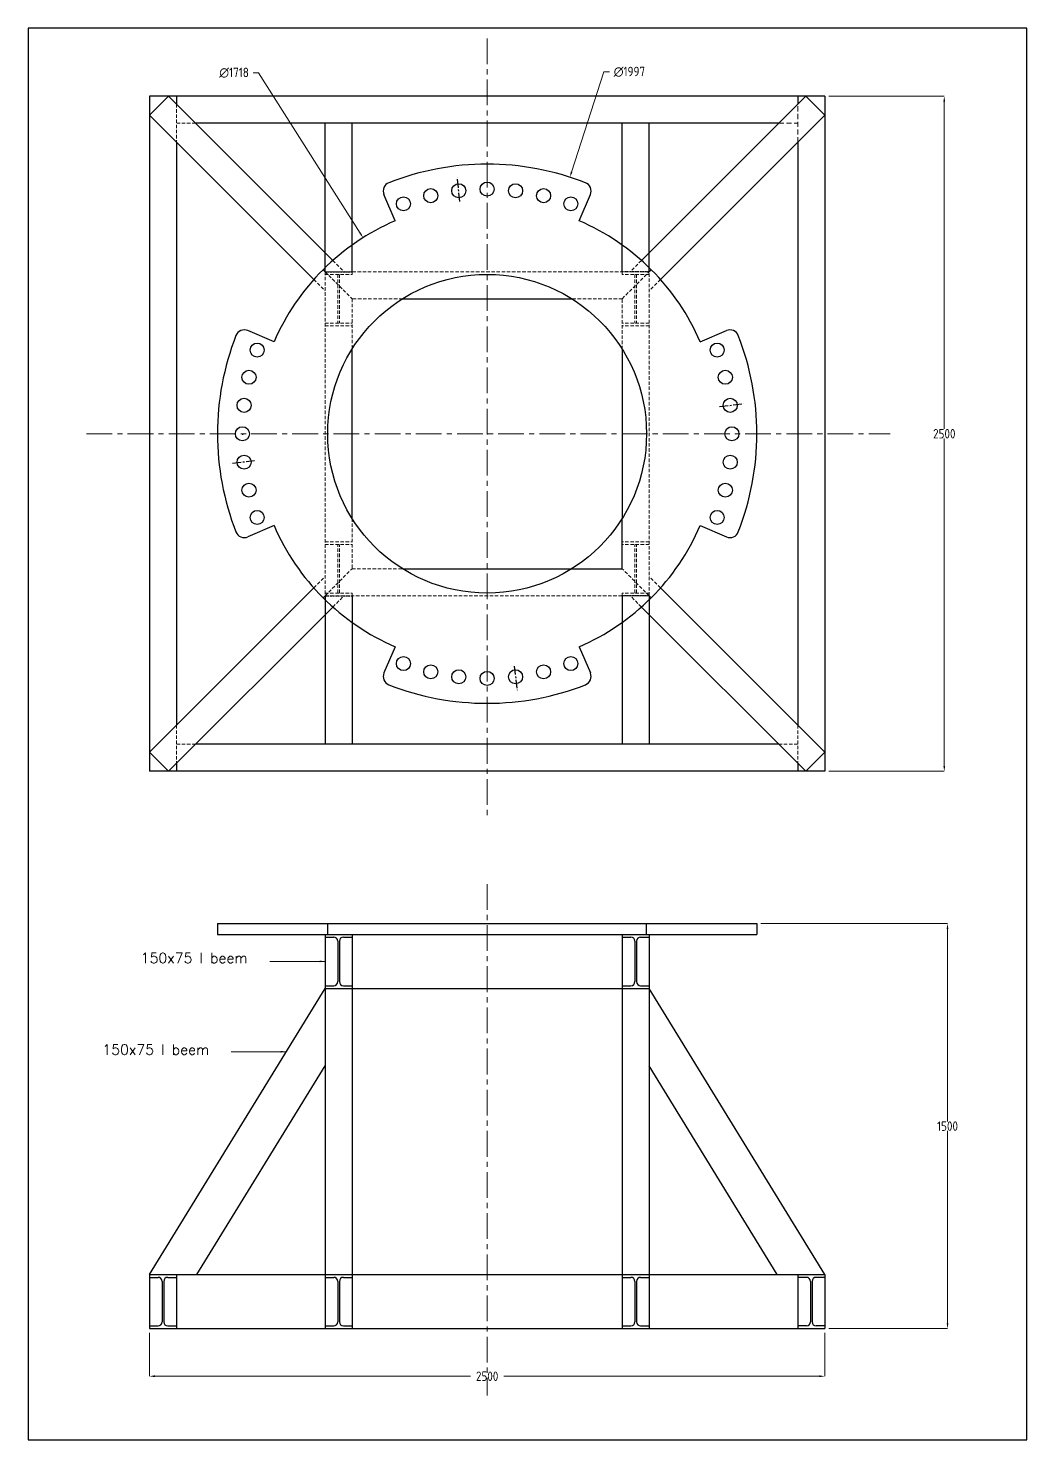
# Model space of a CAD drawing. Header units: millimetres. Extents: x 13251 to 35757, y 11509 to 19980.
# Drawn here: x 19215 to 22911, y 11509 to 16736 of the extents above; entities that cross this region are included whole.
import ezdxf

# ---------------------------------------------------------------- set-up
doc = ezdxf.new("R2010")
doc.units = ezdxf.units.MM
doc.linetypes.add('CENTER', pattern=[50.8, 31.75, -6.35, 6.35, -6.35])
doc.linetypes.add('HIDDEN', pattern=[9.525, 6.35, -3.175])
doc.styles.get("Standard").update_dxf_attribs({"font": 'dim.shx'})
doc.dimstyles.get("Standard").update_dxf_attribs({"dimtxt": 35, "dimasz": 20, "dimexe": 0.18, "dimexo": 15, "dimgap": 0.09, "dimtad": 0, "dimtih": 1, "dimtoh": 1, "dimdec": 0, "dimzin": 0, "dimdsep": 46, "dimtxsty": 'Standard', "dimcen": 0.09, "dimadec": 0, "dimazin": 0, "dimtfac": 1, "dimtdec": 0, "dimtofl": 0, "dimtmove": 0, "dimatfit": 3, "dimfxl": 1, "dimtolj": 1, "dimtzin": 0, "dimlwd": 5, "dimlwe": 5, "dimarcsym": 0})

# ---------------------------------------------------------------- blocks, each defined once
blk = doc.blocks.new('*D38')
at = {"color": 0, "lineweight": 5, "transparency": 16777216}
for p, q in [((22178.7, 16484.4), (22605.9, 16484.4)), ((22605.8, 16464.4), (22605.8, 15252)), ((22605.8, 14004.4), (22605.8, 15216.8)), ((22178.7, 13984.4), (22605.9, 13984.4))]:
    blk.add_line(p, q, dxfattribs=at)
at = {"color": 0, "transparency": 16777216}
for points in [[(22602.4, 16464.4), (22609.1, 16464.4), (22605.8, 16484.4)], [(22602.4, 14004.4), (22609.1, 14004.4), (22605.8, 13984.4)]]:
    blk.add_solid(points, dxfattribs=at)
at = {"layer": 'Defpoints', "color": 0, "transparency": 16777216}
for p in [(22163.7, 16484.4), (22163.7, 13984.4), (22605.8, 13984.4)]:
    blk.add_point(p, dxfattribs=at)
at = {"color": 0, "transparency": 16777216, "insert": (22605.8, 15234.4), "char_height": 35, "attachment_point": 5}
blk.add_mtext('\\A1;2500', dxfattribs=at)
blk = doc.blocks.new('*D39')
at = {"color": 0, "lineweight": 5, "transparency": 16777216}
for p, q in [((21927.1, 13420.4), (22618, 13420.4)), ((22617.8, 13400.4), (22617.8, 12688)), ((22617.8, 11940.4), (22617.8, 12652.8)), ((22178.7, 11920.4), (22618, 11920.4))]:
    blk.add_line(p, q, dxfattribs=at)
at = {"color": 0, "transparency": 16777216}
for points in [[(22614.5, 13400.4), (22621.1, 13400.4), (22617.8, 13420.4)], [(22614.5, 11940.4), (22621.1, 11940.4), (22617.8, 11920.4)]]:
    blk.add_solid(points, dxfattribs=at)
at = {"layer": 'Defpoints', "color": 0, "transparency": 16777216}
for p in [(21912.1, 13420.4), (22163.7, 11920.4), (22617.8, 11920.4)]:
    blk.add_point(p, dxfattribs=at)
at = {"color": 0, "transparency": 16777216, "insert": (22617.8, 12670.4), "char_height": 35, "attachment_point": 5}
blk.add_mtext('\\A1;1500', dxfattribs=at)
blk = doc.blocks.new('*D40')
at = {"color": 0, "lineweight": 5, "transparency": 16777216}
for p, q in [((19663.7, 11905.4), (19663.7, 11744)), ((22163.7, 11905.4), (22163.7, 11744)), ((19683.7, 11744.2), (20852, 11744.2)), ((22143.7, 11744.2), (20975.5, 11744.2))]:
    blk.add_line(p, q, dxfattribs=at)
at = {"color": 0, "transparency": 16777216}
for points in [[(19683.7, 11747.5), (19683.7, 11740.8), (19663.7, 11744.2)], [(22143.7, 11747.5), (22143.7, 11740.8), (22163.7, 11744.2)]]:
    blk.add_solid(points, dxfattribs=at)
at = {"layer": 'Defpoints', "color": 0, "transparency": 16777216}
for p in [(19663.7, 11920.4), (22163.7, 11920.4), (22163.7, 11744.2)]:
    blk.add_point(p, dxfattribs=at)
at = {"color": 0, "transparency": 16777216, "insert": (20913.7, 11744.2), "char_height": 35, "attachment_point": 5}
blk.add_mtext('\\A1;2500', dxfattribs=at)
blk = doc.blocks.new('*D41')
at = {"color": 0, "lineweight": 5, "transparency": 16777216}
for p, q in [((21346.1, 16574.7), (21226.3, 16203.6)), ((21366.1, 16574.7), (21346.1, 16574.7)), ((20913.6, 15234.4), (20913.8, 15234.4)), ((20913.7, 15234.3), (20913.7, 15234.5))]:
    blk.add_line(p, q, dxfattribs=at)
at = {"color": 0, "transparency": 16777216}
blk.add_solid([(21223.2, 16204.6), (21229.5, 16202.5), (21220.2, 16184.5)], dxfattribs=at)
at = {"layer": 'Defpoints', "color": 0, "transparency": 16777216}
for p in [(21220.2, 16184.5), (20607.3, 14284.3)]:
    blk.add_point(p, dxfattribs=at)
at = {"color": 0, "transparency": 16777216, "insert": (21440.3, 16574.7), "char_height": 35, "attachment_point": 5}
blk.add_mtext('\\A1;∅1997', dxfattribs=at)
blk = doc.blocks.new('*D42')
at = {"color": 0, "lineweight": 5, "transparency": 16777216}
for p, q in [((20048, 16571.3), (20068, 16571.3)), ((20068, 16571.3), (20443.8, 15977.2)), ((20913.6, 15234.4), (20913.8, 15234.4)), ((20913.7, 15234.3), (20913.7, 15234.5))]:
    blk.add_line(p, q, dxfattribs=at)
at = {"color": 0, "transparency": 16777216}
blk.add_solid([(20446.6, 15979), (20441, 15975.5), (20454.5, 15960.3)], dxfattribs=at)
at = {"layer": 'Defpoints', "color": 0, "transparency": 16777216}
for p in [(20454.5, 15960.3), (21373, 14508.5)]:
    blk.add_point(p, dxfattribs=at)
at = {"color": 0, "transparency": 16777216, "insert": (19977, 16571.3), "char_height": 35, "attachment_point": 5}
blk.add_mtext('\\A1;∅1718', dxfattribs=at)

msp = doc.modelspace()

# ---------------------------------------------------------------- linework, layer by layer
at = {"linetype": 'CENTER', "lineweight": 5, "ltscale": 3}
for p, q in [((20913.7, 16698.6), (20913.7, 13814.5)), ((19430.6, 15234.4), (22405.7, 15234.4)), ((20913.7, 13566.9), (20913.7, 11672.7))]:
    msp.add_line(p, q, dxfattribs=at)
for p, q in [((22163.7, 16484.4), (19663.7, 16484.4)), ((19663.7, 16484.4), (19663.7, 13984.4)), ((19663.7, 16413.7), (19734.4, 16484.4)), ((19734.4, 16484.4), (20342.7, 15876.1)), ((19763.7, 16484.4), (19763.7, 16455.1)), ((22093, 16484.4), (21484.8, 15876.1)), ((22063.7, 16484.4), (22063.7, 16455.1)), ((22093, 16484.4), (22163.7, 16413.7)), ((22163.7, 16484.4), (22163.7, 13984.4)), ((19663.7, 16413.7), (20272, 15805.4)), ((22163.7, 16413.7), (21555.5, 15805.4)), ((21993, 16384.4), (19834.4, 16384.4)), ((20313.7, 15834.4), (20313.7, 16384.4)), ((20413.7, 15834.4), (20413.7, 16384.4)), ((21413.7, 15834.4), (21413.7, 16384.4)), ((21513.7, 15834.4), (21513.7, 16384.4)), ((19763.7, 16313.7), (19763.7, 14155.1)), ((22063.7, 16313.7), (22063.7, 14155.1)), ((20573.7, 16023.2), (20531.8, 16120.3)), ((21253.8, 16023.2), (21295.7, 16120.3)), ((20600.5, 15734.4), (21226.9, 15734.4)), ((20124.9, 15574.5), (20027.8, 15616.4)), ((21702.5, 15574.5), (21799.7, 15616.4)), ((20413.7, 14921.2), (20413.7, 15547.6)), ((21413.7, 15547.6), (21413.7, 14921.2)), ((20124.9, 14894.3), (20027.8, 14852.5)), ((21702.5, 14894.3), (21799.7, 14852.5)), ((20600.5, 14734.4), (21226.9, 14734.4)), ((19663.7, 14055.1), (20272, 14663.4)), ((22163.7, 14055.1), (21555.5, 14663.4)), ((19734.4, 13984.4), (20342.7, 14592.7)), ((20313.7, 14634.4), (20313.7, 14084.4)), ((20413.7, 14634.4), (20413.7, 14084.4)), ((21413.7, 14634.4), (21413.7, 14084.4)), ((22093, 13984.4), (21484.8, 14592.7)), ((21513.7, 14634.4), (21513.7, 14084.4)), ((20573.7, 14445.6), (20531.8, 14348.5)), ((21253.8, 14445.6), (21295.7, 14348.5)), ((21993, 14084.4), (19834.4, 14084.4)), ((19663.7, 14055.1), (19734.4, 13984.4)), ((19763.7, 14013.7), (19763.7, 13984.4)), ((22063.7, 14013.7), (22063.7, 13984.4)), ((22093, 13984.4), (22163.7, 14055.1)), ((22163.7, 13984.4), (19663.7, 13984.4)), ((19915.4, 13420.4), (19915.4, 13380.4)), ((19915.4, 13420.4), (21912.1, 13420.4)), ((20323.7, 13380.4), (20323.7, 13420.4)), ((21503.7, 13380.4), (21503.7, 13420.4)), ((21912.1, 13420.4), (21912.1, 13380.4)), ((19915.4, 13380.4), (21912.1, 13380.4)), ((20313.7, 13380.4), (20313.7, 12120.4)), ((20313.7, 13380.4), (20313.7, 13180.4)), ((20313.7, 13380.4), (20413.7, 13380.4)), ((20313.7, 13370.4), (20345.7, 13370.4)), ((20360.7, 13355.4), (20360.7, 13205.4)), ((20366.7, 13355.4), (20366.7, 13205.4)), ((20381.7, 13370.4), (20413.7, 13370.4)), ((20413.7, 13380.4), (20413.7, 12120.4)), ((20413.7, 13380.4), (20413.7, 13180.4)), ((21413.7, 13380.4), (21413.7, 12120.4)), ((21413.7, 13380.4), (21413.7, 13180.4)), ((21413.7, 13380.4), (21513.7, 13380.4)), ((21413.7, 13370.4), (21445.7, 13370.4)), ((21460.7, 13355.4), (21460.7, 13205.4)), ((21466.7, 13355.4), (21466.7, 13205.4)), ((21481.7, 13370.4), (21513.7, 13370.4)), ((21513.7, 13380.4), (21513.7, 12120.4)), ((21513.7, 13380.4), (21513.7, 13180.4)), ((19663.7, 12120.4), (20313.7, 13180.4)), ((20313.7, 13190.4), (20345.7, 13190.4)), ((20313.7, 13180.4), (21513.7, 13180.4)), ((20313.7, 13180.4), (20413.7, 13180.4)), ((20381.7, 13190.4), (20413.7, 13190.4)), ((21413.7, 13190.4), (21445.7, 13190.4)), ((21413.7, 13180.4), (21513.7, 13180.4)), ((21481.7, 13190.4), (21513.7, 13190.4)), ((22163.7, 12120.4), (21513.7, 13180.4)), ((19839.7, 12120.4), (20313.7, 12893.4)), ((21987.8, 12120.4), (21513.7, 12893.4)), ((19663.7, 12120.4), (19663.7, 11920.4)), ((19663.7, 12120.4), (22163.7, 12120.4)), ((19663.7, 12120.4), (19763.7, 12120.4)), ((19663.7, 12110.4), (19695.7, 12110.4)), ((19710.7, 12095.4), (19710.7, 11945.4)), ((19716.7, 12095.4), (19716.7, 11945.4)), ((19731.7, 12110.4), (19763.7, 12110.4)), ((19763.7, 12120.4), (19763.7, 11920.4)), ((20313.7, 12120.4), (20313.7, 11920.4)), ((20313.7, 12120.4), (20413.7, 12120.4)), ((20313.7, 12110.4), (20345.7, 12110.4)), ((20360.7, 12095.4), (20360.7, 11945.4)), ((20366.7, 12095.4), (20366.7, 11945.4)), ((20381.7, 12110.4), (20413.7, 12110.4)), ((20413.7, 12120.4), (20413.7, 11920.4)), ((21413.7, 12120.4), (21413.7, 11920.4)), ((21413.7, 12120.4), (21513.7, 12120.4)), ((21413.7, 12110.4), (21445.7, 12110.4)), ((21460.7, 12095.4), (21460.7, 11945.4)), ((21466.7, 12095.4), (21466.7, 11945.4)), ((21481.7, 12110.4), (21513.7, 12110.4)), ((21513.7, 12120.4), (21513.7, 11920.4)), ((22063.7, 12120.4), (22063.7, 11920.4)), ((22095.7, 12110.4), (22063.7, 12110.4)), ((22110.7, 12095.4), (22110.7, 11945.4)), ((22116.7, 12095.4), (22116.7, 11945.4)), ((22163.7, 12110.4), (22131.7, 12110.4)), ((22163.7, 12120.4), (22163.7, 11920.4)), ((22163.7, 12120.4), (22163.7, 11920.4)), ((19663.7, 11930.4), (19695.7, 11930.4)), ((19663.7, 11920.4), (22163.7, 11920.4)), ((19663.7, 11920.4), (19763.7, 11920.4)), ((19731.7, 11930.4), (19763.7, 11930.4)), ((20313.7, 11930.4), (20345.7, 11930.4)), ((20313.7, 11920.4), (20413.7, 11920.4)), ((20381.7, 11930.4), (20413.7, 11930.4)), ((21413.7, 11930.4), (21445.7, 11930.4)), ((21413.7, 11920.4), (21513.7, 11920.4)), ((21481.7, 11930.4), (21513.7, 11930.4)), ((22095.7, 11930.4), (22063.7, 11930.4)), ((22163.7, 11930.4), (22131.7, 11930.4))]:
    msp.add_line(p, q)
at = {"linetype": 'HIDDEN', "lineweight": 5, "ltscale": 2}
for p, q in [((19763.7, 16455.1), (19763.7, 16313.7)), ((19834.4, 16384.4), (19763.7, 16384.4)), ((20306.3, 15841.8), (20313.7, 15834.4)), ((20342.7, 15876.1), (20384.4, 15834.4)), ((21484.8, 15876.1), (21443, 15834.4)), ((21521.1, 15841.8), (21513.7, 15834.4)), ((20272, 15805.4), (20313.7, 15763.7)), ((20313.7, 15834.4), (20413.7, 15734.4)), ((20313.7, 15824.4), (20413.7, 15824.4)), ((20360.7, 15824.4), (20360.7, 15644.4)), ((20366.7, 15824.4), (20366.7, 15644.4)), ((20413.7, 15824.4), (20413.7, 15834.4)), ((21413.7, 15824.4), (21413.7, 15834.4)), ((21413.7, 15734.4), (21513.7, 15834.4)), ((21513.7, 15824.4), (21413.7, 15824.4)), ((21460.7, 15824.4), (21460.7, 15644.4)), ((21466.7, 15824.4), (21466.7, 15644.4)), ((21555.5, 15805.4), (21513.7, 15763.7)), ((20313.7, 15644.4), (20413.7, 15644.4)), ((20313.7, 15634.4), (20413.7, 15634.4)), ((21513.7, 15644.4), (21413.7, 15644.4)), ((21513.7, 15634.4), (21413.7, 15634.4)), ((20313.7, 14834.4), (20413.7, 14834.4)), ((20313.7, 14824.4), (20413.7, 14824.4)), ((20360.7, 14644.4), (20360.7, 14824.4)), ((20366.7, 14644.4), (20366.7, 14824.4)), ((21513.7, 14834.4), (21413.7, 14834.4)), ((21513.7, 14824.4), (21413.7, 14824.4)), ((21460.7, 14644.4), (21460.7, 14824.4)), ((21466.7, 14644.4), (21466.7, 14824.4)), ((20272, 14663.4), (20313.7, 14705.1)), ((20313.7, 14634.4), (20413.7, 14734.4)), ((21513.7, 14634.4), (21413.7, 14734.4)), ((21555.5, 14663.4), (21513.7, 14705.1)), ((20313.7, 14644.4), (20413.7, 14644.4)), ((20413.7, 14644.4), (20413.7, 14634.4)), ((21513.7, 14644.4), (21413.7, 14644.4)), ((21413.7, 14644.4), (21413.7, 14634.4)), ((20306.3, 14627), (20313.7, 14634.4)), ((20342.7, 14592.7), (20384.4, 14634.4)), ((21484.8, 14592.7), (21443, 14634.4)), ((21521.1, 14627), (21513.7, 14634.4)), ((19763.7, 14155.1), (19763.7, 14013.7)), ((22063.7, 14155.1), (22063.7, 14013.7)), ((19834.4, 14084.4), (19763.7, 14084.4)), ((21993, 14084.4), (22063.7, 14084.4))]:
    msp.add_line(p, q, dxfattribs=at)
at = {"linetype": 'HIDDEN', "lineweight": 5, "ltscale": 3}
for p, q in [((22063.7, 16313.7), (22063.7, 16455.1)), ((21993, 16384.4), (22063.7, 16384.4))]:
    msp.add_line(p, q, dxfattribs=at)
at = {"linetype": 'CENTER'}
for p, q in [((20813.1, 16095), (20802.8, 16183.4)), ((21774.3, 15335), (21862.7, 15345.3)), ((20053.1, 15133.8), (19964.7, 15123.5)), ((21014.3, 14373.8), (21024.7, 14285.4))]:
    msp.add_line(p, q, dxfattribs=at)
at = {"linetype": 'HIDDEN'}
for p, q in [((20313.7, 15834.4), (20413.7, 15834.4)), ((21513.7, 15834.4), (21413.7, 15834.4)), ((20313.7, 14634.4), (20413.7, 14634.4)), ((21513.7, 14634.4), (21413.7, 14634.4))]:
    msp.add_line(p, q, dxfattribs=at)
msp.add_lwpolyline([(19215.1, 16736.1), (19215.1, 11508.9), (22911.1, 11508.9), (22911.1, 16736.1)], close=True)
at = {"linetype": 'HIDDEN', "lineweight": 5, "ltscale": 2}
msp.add_lwpolyline([(20313.7, 14634.4), (21513.7, 14634.4), (21513.7, 15834.4), (20313.7, 15834.4)], close=True, dxfattribs=at)
for points in [[(20600.5, 15734.4), (20413.7, 15734.4), (20413.7, 15547.6)], [(21413.7, 15547.6), (21413.7, 15734.4), (21226.9, 15734.4)], [(20413.7, 14921.2), (20413.7, 14734.4), (20600.5, 14734.4)]]:
    msp.add_lwpolyline(points, dxfattribs=at)
msp.add_lwpolyline([(21226.9, 14734.4), (21413.7, 14734.4), (21413.7, 14921.2)])
for centre, radius in [((20808.6, 16134.3), 26), ((20913.7, 16140.4), 26), ((21018.9, 16134.3), 26), ((20603.9, 16085.8), 26), ((20704.8, 16116), 26), ((21122.7, 16116), 26), ((21223.6, 16085.8), 26), ((20913.7, 15234.4), 590), ((20062.4, 15544.3), 26), ((21765.1, 15544.3), 26), ((20032.2, 15443.4), 26), ((21795.3, 15443.4), 26), ((20013.9, 15339.6), 26), ((21813.6, 15339.6), 26), ((20007.7, 15234.4), 26), ((21819.7, 15234.4), 26), ((20013.9, 15129.2), 26), ((21813.6, 15129.2), 26), ((20032.2, 15025.5), 26), ((21795.3, 15025.5), 26), ((20062.4, 14924.5), 26), ((21765.1, 14924.5), 26), ((20603.9, 14383.1), 26), ((20704.8, 14352.8), 26), ((21122.7, 14352.8), 26), ((21223.6, 14383.1), 26), ((20808.6, 14334.5), 26), ((20913.7, 14328.4), 26), ((21018.9, 14334.5), 26)]:
    msp.add_circle(centre, radius)
for centre, radius, start, end in [((20913.7, 15234.4), 998.3, 68.6368, 111.3632), ((20562.1, 16133.4), 33, 111.3632, 203.3222), ((21265.4, 16133.4), 33, 336.6778, 68.6368), ((20913.7, 15234.4), 859, 113.3222, 156.6778), ((20913.7, 15234.4), 859, 23.3222, 66.6778), ((20913.7, 15234.4), 998.3, 158.6368, 201.3632), ((20014.7, 15586.1), 33, 66.6778, 158.6368), ((21812.7, 15586.1), 33, 21.3632, 113.3222), ((20913.7, 15234.4), 998.3, 338.6368, 21.3632), ((20014.7, 14882.8), 33, 201.3632, 293.3222), ((20913.7, 15234.4), 859, 203.3222, 246.6778), ((20913.7, 15234.4), 859, 293.3222, 336.6778), ((21812.7, 14882.8), 33, 246.6778, 338.6368), ((20562.1, 14335.4), 33, 156.6778, 248.6368), ((21265.4, 14335.4), 33, 291.3632, 23.3222), ((20913.7, 15234.4), 998.3, 248.6368, 291.3632), ((20345.7, 13355.4), 15, 0, 90), ((20381.7, 13355.4), 15, 90, 180), ((21445.7, 13355.4), 15, 0, 90), ((21481.7, 13355.4), 15, 90, 180), ((20345.7, 13205.4), 15, 270, 0), ((20381.7, 13205.4), 15, 180, 270), ((21445.7, 13205.4), 15, 270, 0), ((21481.7, 13205.4), 15, 180, 270), ((19695.7, 12095.4), 15, 0, 90), ((19731.7, 12095.4), 15, 90, 180), ((20345.7, 12095.4), 15, 0, 90), ((20381.7, 12095.4), 15, 90, 180), ((21445.7, 12095.4), 15, 0, 90), ((21481.7, 12095.4), 15, 90, 180), ((22095.7, 12095.4), 15, 0, 90), ((22131.7, 12095.4), 15, 90, 180), ((19695.7, 11945.4), 15, 270, 0), ((19731.7, 11945.4), 15, 180, 270), ((20345.7, 11945.4), 15, 270, 0), ((20381.7, 11945.4), 15, 180, 270), ((21445.7, 11945.4), 15, 270, 0), ((21481.7, 11945.4), 15, 180, 270), ((22095.7, 11945.4), 15, 270, 0), ((22131.7, 11945.4), 15, 180, 270)]:
    msp.add_arc(centre, radius, start, end)
at = {"linetype": 'CENTER'}
msp.add_arc((20913.7, 15234.4), 906, 180, 180.2177, dxfattribs=at)

# ---------------------------------------------------------------- texts
at = {"char_height": 38.115, "attachment_point": 1}
for insert in [(19631.7, 13312), (19489.7, 12972.7)]:
    msp.add_mtext_dynamic_manual_height_columns('{\\Fcomplex|c0;150x75 I beem}', width=1861.265, gutter_width=12.5, heights=[0], dxfattribs=dict(at, insert=insert))

# ---------------------------------------------------------------- dimensions: what is measured, and where the dimension line sits
for p1, p2, picture, middle in [((21373, 14508.5), (20454.5, 15960.3), '*D42', (19977, 16571.3)), ((20607.3, 14284.3), (21220.2, 16184.5), '*D41', (21440.3, 16574.7))]:
    dim = msp.add_diameter_dim_2p(p1=p1, p2=p2, dimstyle='Standard')
    dim.commit()
    dim.dimension.update_dxf_attribs({"geometry": picture, "text_midpoint": middle, "dimtype": 163})
for base, p1, p2, picture, middle in [((22605.8, 13984.4), (22163.7, 16484.4), (22163.7, 13984.4), '*D38', (22605.8, 15234.4)), ((22617.8, 11920.4), (21912.1, 13420.4), (22163.7, 11920.4), '*D39', (22617.8, 12670.4))]:
    dim = msp.add_linear_dim(base=base, p1=p1, p2=p2, angle=90, dimstyle='Standard')
    dim.commit()
    dim.dimension.update_dxf_attribs({"geometry": picture, "text_midpoint": middle})
dim = msp.add_linear_dim(base=(22163.7, 11744.2), p1=(19663.7, 11920.4), p2=(22163.7, 11920.4), dimstyle='Standard')
dim.commit()
dim.dimension.update_dxf_attribs({"geometry": '*D40', "text_midpoint": (20913.7, 11744.2)})

# ---------------------------------------------------------------- leaders
for points in [[(20313.7, 13280.4), (20109, 13280.4)], [(20169.9, 12945.9), (19966.2, 12945.9)]]:
    msp.add_leader(points, dimstyle='Standard')

doc.saveas('drawing.dxf')
